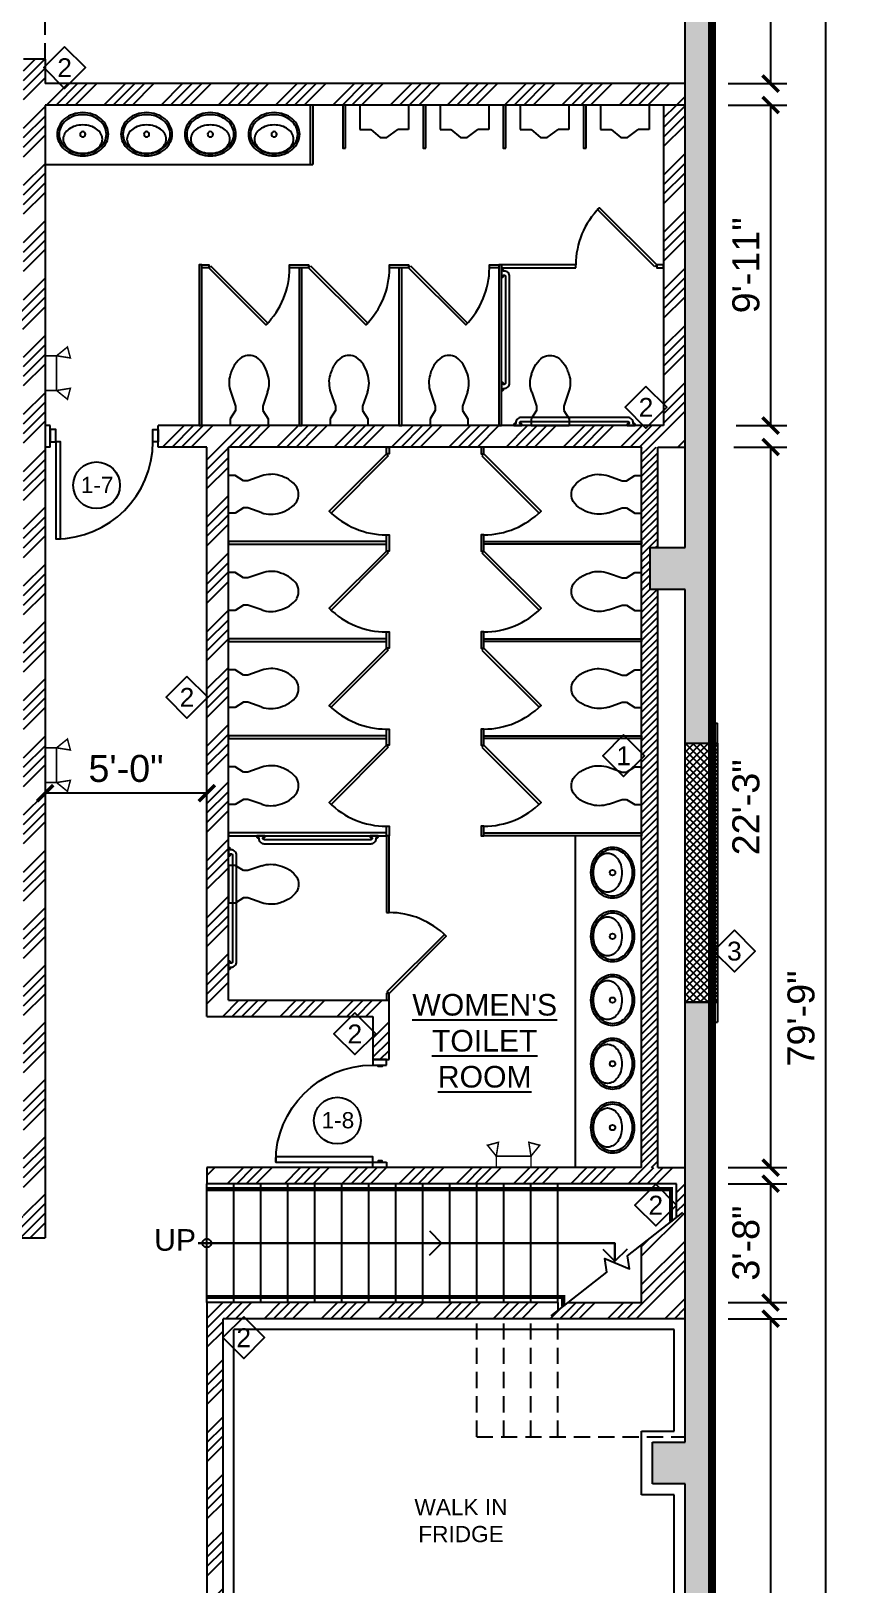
# Model space of a CAD drawing. Header units: inches. Extents: x -5252 to 14398, y -1665 to 9844.
# Drawn here: x -1789 to -1489, y 1020 to 1595 of the extents above; entities that cross this region are included whole.
import ezdxf
from ezdxf.enums import TextEntityAlignment as Align

# ---------------------------------------------------------------- set-up
doc = ezdxf.new("R2010")
doc.units = ezdxf.units.IN
doc.header["$LTSCALE"] = 48
doc.header["$MEASUREMENT"] = 0
doc.linetypes.add('HIDDEN2', pattern=[0.1875, 0.125, -0.0625])
doc.linetypes.add('PHANTOM', pattern=[2.5, 1.25, -0.25, 0.25, -0.25, 0.25, -0.25])
for name, color, linetype in [('A-Door', 151, 'Continuous'), ('Dimensions', 5, 'Continuous'), ('door symbol', 91, 'Continuous'), ('E-5', 5, 'Continuous'), ('Hatch', 9, 'Continuous'), ('PA-EMERGENCY-LIGHTS', 1, 'Continuous'), ('PROPERTY LINE', 2, 'PHANTOM'), ('Stair-Exist', 8, 'Continuous'), ('STAIRS', 5, 'Continuous'), ('TEXT', 1, 'Continuous'), ('TOILET-FLOOR', 5, 'Continuous'), ('Wall-Exist', 6, 'Continuous'), ('Wall-Full', 2, 'Continuous'), ('Wall-New', 2, 'Continuous'), ('Wall-Type', 231, 'Continuous')]:
    doc.layers.add(name, color=color, linetype=linetype)
doc.styles.add('DIMTEXT', font='arial.ttf')
doc.styles.get("Standard").update_dxf_attribs({"font": 'arial.ttf'})
doc.styles.add('SWA-STND', font='arial.ttf')
doc.dimstyles.new('SWA-48', dxfattribs={"dimscale": 0, "dimtxt": 10, "dimasz": 6, "dimexe": 6, "dimexo": 6, "dimgap": 4, "dimtad": 1, "dimdec": 0, "dimzin": 3, "dimdsep": 46, "dimlunit": 4, "dimtxsty": 'SWA-STND', "dimblk": 'ARCHTICK', "dimcen": 6, "dimclrd": 5, "dimclre": 5, "dimclrt": 1, "dimadec": 0, "dimazin": 0, "dimtfac": 1, "dimtdec": 0, "dimtix": 1, "dimtofl": 0, "dimtmove": 2, "dimatfit": 3, "dimfxl": 1, "dimtolj": 1, "dimtzin": 0, "dimlwd": -1, "dimlwe": -1, "dimarcsym": 0})

# ---------------------------------------------------------------- blocks, each defined once
blk = doc.blocks.new('_ArchTick')
at = {"color": 0, "linetype": 'ByBlock', "const_width": 0.219}
blk.add_lwpolyline([(-0.5, -0.5), (0.5, 0.5)], dxfattribs=at)
blk = doc.blocks.new('*D5134')
at = {"layer": 'Defpoints', "color": 0, "transparency": 16777216}
for p in [(-1537.19, 1695.92), (-1537.19, 1575.92), (-1515.5, 1575.92)]:
    blk.add_point(p, dxfattribs=at)
at = {"layer": 'Dimensions', "color": 5, "transparency": 16777216}
for p, q in [((-1531.19, 1695.92), (-1509.5, 1695.92)), ((-1515.5, 1695.92), (-1515.5, 1575.92)), ((-1531.19, 1575.92), (-1509.5, 1575.92))]:
    blk.add_line(p, q, dxfattribs=at)
at = {"layer": 'Dimensions', "color": 5, "transparency": 16777216, "xscale": 6, "yscale": 6, "zscale": 6}
for p, rotation in [((-1515.5, 1695.92), 90), ((-1515.5, 1575.92), 270)]:
    blk.add_blockref('_ArchTick', p, dxfattribs=dict(at, rotation=rotation))
at = {"layer": 'Dimensions', "color": 1, "transparency": 16777216, "insert": (-1524.61, 1635.92), "char_height": 10, "attachment_point": 5, "rotation": 90, "style": 'SWA-STND'}
blk.add_mtext('\\A1;10\'-0"', dxfattribs=at)
blk = doc.blocks.new('*D5135')
at = {"layer": 'Defpoints', "color": 0, "transparency": 16777216}
for p in [(-1537.19, 1567.92), (-1534.28, 1449.17), (-1515.5, 1449.17)]:
    blk.add_point(p, dxfattribs=at)
at = {"layer": 'Dimensions', "color": 5, "transparency": 16777216}
for p, q in [((-1531.19, 1567.92), (-1509.5, 1567.92)), ((-1515.5, 1567.92), (-1515.5, 1449.17)), ((-1528.28, 1449.17), (-1509.5, 1449.17))]:
    blk.add_line(p, q, dxfattribs=at)
at = {"layer": 'Dimensions', "color": 5, "transparency": 16777216, "xscale": 6, "yscale": 6, "zscale": 6}
for p, rotation in [((-1515.5, 1567.92), 90), ((-1515.5, 1449.17), 270)]:
    blk.add_blockref('_ArchTick', p, dxfattribs=dict(at, rotation=rotation))
at = {"layer": 'Dimensions', "color": 1, "transparency": 16777216, "insert": (-1524.61, 1508.54), "char_height": 10, "attachment_point": 5, "rotation": 90, "style": 'SWA-STND'}
blk.add_mtext('\\A1;9\'-11"', dxfattribs=at)
blk = doc.blocks.new('*D5136')
at = {"layer": 'Defpoints', "color": 0, "transparency": 16777216}
for p in [(-1537.19, 1168.17), (-1537.19, 1124.17), (-1515.5, 1124.17)]:
    blk.add_point(p, dxfattribs=at)
at = {"layer": 'Dimensions', "color": 5, "transparency": 16777216}
for p, q in [((-1531.19, 1168.17), (-1509.5, 1168.17)), ((-1515.5, 1168.17), (-1515.5, 1124.17)), ((-1531.19, 1124.17), (-1509.5, 1124.17))]:
    blk.add_line(p, q, dxfattribs=at)
at = {"layer": 'Dimensions', "color": 5, "transparency": 16777216, "xscale": 6, "yscale": 6, "zscale": 6}
for p, rotation in [((-1515.5, 1168.17), 90), ((-1515.5, 1124.17), 270)]:
    blk.add_blockref('_ArchTick', p, dxfattribs=dict(at, rotation=rotation))
at = {"layer": 'Dimensions', "color": 1, "transparency": 16777216, "insert": (-1524.61, 1146.17), "char_height": 10, "attachment_point": 5, "rotation": 90, "style": 'SWA-STND'}
blk.add_mtext('\\A1;3\'-8"', dxfattribs=at)
blk = doc.blocks.new('*D5137')
at = {"layer": 'Defpoints', "color": 0, "transparency": 16777216}
for p in [(-1537.19, 1118.17), (-1537.19, 763.92), (-1515.5, 763.92)]:
    blk.add_point(p, dxfattribs=at)
at = {"layer": 'Dimensions', "color": 5, "transparency": 16777216}
for p, q in [((-1531.19, 1118.17), (-1509.5, 1118.17)), ((-1515.5, 1118.17), (-1515.5, 763.92)), ((-1531.19, 763.92), (-1509.5, 763.92))]:
    blk.add_line(p, q, dxfattribs=at)
at = {"layer": 'Dimensions', "color": 5, "transparency": 16777216, "xscale": 6, "yscale": 6, "zscale": 6}
for p, rotation in [((-1515.5, 1118.17), 90), ((-1515.5, 763.92), 270)]:
    blk.add_blockref('_ArchTick', p, dxfattribs=dict(at, rotation=rotation))
at = {"layer": 'Dimensions', "color": 1, "transparency": 16777216, "insert": (-1524.61, 941.04), "char_height": 10, "attachment_point": 5, "rotation": 90, "style": 'SWA-STND'}
blk.add_mtext('\\A1;29\'-6"', dxfattribs=at)
blk = doc.blocks.new('*D5138')
at = {"layer": 'Defpoints', "color": 0, "transparency": 16777216}
for p in [(-1534.28, 1707.92), (-1495.09, 1707.92), (-1537.62, 750.9)]:
    blk.add_point(p, dxfattribs=at)
at = {"layer": 'Dimensions', "color": 5, "transparency": 16777216}
for p, q in [((-1528.28, 1707.92), (-1489.09, 1707.92)), ((-1495.09, 750.9), (-1495.09, 1707.92)), ((-1531.62, 750.9), (-1489.09, 750.9))]:
    blk.add_line(p, q, dxfattribs=at)
at = {"layer": 'Dimensions', "color": 5, "transparency": 16777216, "xscale": 6, "yscale": 6, "zscale": 6}
for p, rotation in [((-1495.09, 1707.92), 90), ((-1495.09, 750.9), 270)]:
    blk.add_blockref('_ArchTick', p, dxfattribs=dict(at, rotation=rotation))
at = {"layer": 'Dimensions', "color": 1, "transparency": 16777216, "insert": (-1504.19, 1229.41), "char_height": 10, "attachment_point": 5, "rotation": 90, "style": 'SWA-STND'}
blk.add_mtext('\\A1;79\'-9"', dxfattribs=at)
blk = doc.blocks.new('*D5112')
at = {"layer": 'Defpoints', "color": 0, "transparency": 16777216}
for p in [(-1535.19, 1441.17), (-1537.19, 1174.17), (-1515.5, 1174.17)]:
    blk.add_point(p, dxfattribs=at)
at = {"layer": 'Dimensions', "color": 5, "transparency": 16777216}
for p, q in [((-1529.19, 1441.17), (-1509.5, 1441.17)), ((-1515.5, 1441.17), (-1515.5, 1174.17)), ((-1531.19, 1174.17), (-1509.5, 1174.17))]:
    blk.add_line(p, q, dxfattribs=at)
at = {"layer": 'Dimensions', "color": 5, "transparency": 16777216, "xscale": 6, "yscale": 6, "zscale": 6}
for p, rotation in [((-1515.5, 1441.17), 90), ((-1515.5, 1174.17), 270)]:
    blk.add_blockref('_ArchTick', p, dxfattribs=dict(at, rotation=rotation))
at = {"layer": 'Dimensions', "color": 1, "transparency": 16777216, "insert": (-1524.61, 1307.67), "char_height": 10, "attachment_point": 5, "rotation": 90, "style": 'SWA-STND'}
blk.add_mtext('\\A1;22\'-3"', dxfattribs=at)
blk = doc.blocks.new('*D5120')
at = {"layer": 'Defpoints', "color": 0, "transparency": 16777216}
for p in [(-1784.28, 1312.9), (-1784.28, 1312.9), (-1724.37, 1312.9)]:
    blk.add_point(p, dxfattribs=at)
at = {"layer": 'E-5', "color": 5, "transparency": 16777216}
blk.add_line((-1724.37, 1312.9), (-1784.28, 1312.9), dxfattribs=at)
at = {"layer": 'E-5', "color": 5, "transparency": 16777216, "xscale": 6, "yscale": 6, "zscale": 6, "rotation": 180}
blk.add_blockref('_ArchTick', (-1784.28, 1312.9), dxfattribs=at)
at = {"layer": 'E-5', "color": 5, "transparency": 16777216, "xscale": 6, "yscale": 6, "zscale": 6}
blk.add_blockref('_ArchTick', (-1724.37, 1312.9), dxfattribs=at)
at = {"layer": 'E-5', "color": 1, "transparency": 16777216, "insert": (-1754.32, 1322.01), "char_height": 10, "attachment_point": 5, "style": 'SWA-STND'}
blk.add_mtext('\\A1;5\'-0"', dxfattribs=at)
blk = doc.blocks.new('R-Lav')
for points in [[(0, 8, -0.084101), (3.71, 7.37, -0.091322), (6.72, 5.66, -0.103814), (8.8, 2.99, -0.114782), (9.5, 0, -0.114782), (8.8, -2.99, -0.103814), (6.72, -5.66, -0.091322), (3.71, -7.37, -0.084101), (0, -8, -0.084101), (-3.71, -7.37, -0.091322), (-6.72, -5.66, -0.103814), (-8.8, -2.99, -0.114782), (-9.5, 0, -0.114782), (-8.8, 2.99, -0.103814), (-6.72, 5.66, -0.091322), (-3.71, 7.37, -0.084101)], [(0, 7.25, -0.084101), (3.46, 6.66, -0.091322), (6.23, 5.08, -0.103814), (8.13, 2.66, -0.114782), (8.75, 0, -0.114782), (8.13, -2.66, -0.103814), (6.23, -5.08, -0.091322), (3.46, -6.66, -0.084101), (0, -7.25, -0.084101), (-3.46, -6.66, -0.091322), (-6.23, -5.08, -0.103814), (-8.13, -2.66, -0.114782), (-8.75, 0, -0.114782), (-8.13, 2.66, -0.103814), (-6.23, 5.08, -0.091322), (-3.46, 6.66, -0.084101)], [(0, 3.44, -0.073018), (2.87, 3.02, -0.084057), (5.13, 1.9, -0.106512), (6.74, 0.1, -0.130573), (7.25, -1.81, -0.130573), (6.74, -3.73, -0.106512), (5.13, -5.53, -0.084057), (2.87, -6.64, -0.073018), (0, -7.06, -0.073018), (-2.87, -6.64, -0.084057), (-5.13, -5.53, -0.106512), (-6.74, -3.73, -0.130573), (-7.25, -1.81, -0.130573), (-6.74, 0.1, -0.106512), (-5.13, 1.9, -0.084057), (-2.87, 3.02, -0.073018)]]:
    blk.add_lwpolyline(points, format="xyb", close=True)
blk.add_circle((0, 0), 1)
blk = doc.blocks.new('*U2646')
at = {"layer": 'A-Door', "color": 151, "linetype": 'Continuous', "lineweight": -3}
for points in [[(2, 5), (4, 5), (4, 41), (2, 41)], [(2, 0), (0, 0), (0, 5), (2, 5)], [(2, 1.5), (2.5, 1.5), (2.5, 3), (2, 3)], [(38, 1.5), (37.5, 1.5), (37.5, 3), (38, 3)], [(38, 0), (40, 0), (40, 5), (38, 5)]]:
    blk.add_lwpolyline(points, close=True, dxfattribs=at)
at = {"layer": 'A-Door', "color": 151, "linetype": 'Continuous', "lineweight": -3, "extrusion": (0, 0, -1)}
blk.add_arc((-2, 5), 36, 90, 180, dxfattribs=at)
blk = doc.blocks.new('Wc-Wm')
for p, q in [((-7, -3), (-7, -0.5)), ((-7, -0.5), (7, -0.5)), ((-5.04, -6.09), (-7, -3)), ((5.04, -6.09), (7, -3)), ((7, -3), (7, -0.5)), ((-6.84, -12.82), (-5.04, -7.69)), ((-5.04, -7.69), (-5.04, -6.09)), ((5.04, -7.69), (5.04, -6.09)), ((6.84, -12.82), (5.04, -7.69))]:
    blk.add_line(p, q)
for centre, radius, start, end in [((3.12, -16.22), 10.52, 161.16462, 180), ((3.12, -16.22), 10.52, 180, 198.83538), ((-3.12, -16.22), 10.52, 360, 18.83538), ((-0.62, -16.74), 8.05, 341.16462, 3.77544), ((5.91, -16.2), 13.2, 194.96262, 211.78382), ((-6.53, -15.66), 14.01, 327.64617, 344.75526), ((3.98, -16.74), 11.29, 214.63594, 233.93892), ((0, -20.57), 5.93, 243.29881, 270), ((0, -20.57), 5.93, 270, 296.70119), ((-3.98, -16.74), 11.29, 306.06108, 325.36406)]:
    blk.add_arc(centre, radius, start, end)
blk = doc.blocks.new('*U17')
for p, q in [((0, 0), (0, 4)), ((36, 0), (36, 4))]:
    blk.add_line(p, q)
blk.add_lwpolyline([(0, 0), (0, -36), (1.75, -36), (1.75, 0)], close=True)
blk.add_arc((0, 0), 36, 270, 0)
blk = doc.blocks.new('Ur-Wm')
for p, q in [((9, -0.5), (-9, -0.5)), ((-9, -0.5), (-9, -9.5)), ((9, -0.5), (9, -9.5)), ((-9, -9.5), (-5, -9.5)), ((-5, -9.5), (-1.5, -12.5)), ((1, -12.5), (5, -9.5)), ((9, -9.5), (5, -9.5)), ((-1.5, -12.5), (1, -12.5))]:
    blk.add_line(p, q)
blk = doc.blocks.new('wt')
at = {"layer": 'Wall-Type', "linetype": 'Continuous'}
blk.add_lwpolyline([(7.37, 0), (0, 7.37), (-7.37, 0), (0, -7.36)], close=True, dxfattribs=at)
at = {"layer": 'Wall-Type'}
blk.add_attdef('1', text='', height=5, dxfattribs=at).set_placement((0, 0), align=Align.MIDDLE)

msp = doc.modelspace()

# ---------------------------------------------------------------- hatches: boundary and pattern name
at = {"layer": 'Dimensions'}
h = msp.add_hatch(dxfattribs=at)
h.set_pattern_fill('ANSI34', color=253, scale=20)
h.paths.add_polyline_path([(-1832.28, 1584.92), (-1881.15, 1584.92), (-1881.15, 1586.92), (-1889.15, 1586.92), (-1889.15, 1484.92), (-1792.28, 1484.92), (-1792.28, 1492.92), (-1881.15, 1492.92), (-1881.15, 1576.92), (-1832.28, 1576.92)])
h.paths.add_polyline_path([(-1784.28, 1634.92), (-1942.15, 1634.92), (-1942.15, 1597.92), (-2083.65, 1597.92), (-2083.65, 1646.92), (-2091.65, 1646.92), (-2091.65, 1589.92), (-1934.15, 1589.92), (-1934.15, 1626.92), (-1784.28, 1626.92)])
h.paths.add_polyline_path([(-1784.28, 1584.92), (-1792.28, 1584.92), (-1792.28, 1579.92), (-1792.28, 1575.92), (-1784.28, 1575.92)])
h = msp.add_hatch(dxfattribs=at)
h.set_pattern_fill('ANSI34', color=253, scale=20)
h.paths.add_polyline_path([(-1784.28, 1567.92), (-1547.19, 1567.92), (-1547.19, 1575.92), (-1792.28, 1575.92), (-1792.28, 1156.17), (-1889.15, 1156.17), (-1889.15, 1073.67), (-1881.15, 1073.67), (-1881.15, 1088.17), (-1881.15, 1148.17), (-1784.28, 1148.17), (-1784.28, 1164.92), (-1784.28, 1170.92)])
h = msp.add_hatch(dxfattribs=at)
h.set_pattern_fill('ANSI34', color=253, scale=20)
h.paths.add_polyline_path([(-1547.19, 1567.92), (-1555.19, 1567.92), (-1555.19, 1508.67), (-1555.19, 1508.67), (-1555.19, 1507.67), (-1555.19, 1449.17), (-1664.69, 1449.17), (-1664.69, 1449.17), (-1678.69, 1449.17), (-1689.19, 1449.17), (-1689.19, 1449.17), (-1690.19, 1449.17), (-1742.37, 1449.17), (-1742.37, 1441.17), (-1724.37, 1441.17), (-1724.37, 1230.17), (-1662.87, 1230.17), (-1662.87, 1214.17), (-1657.87, 1214.17), (-1656.87, 1214.17), (-1656.87, 1236.17), (-1657.87, 1236.17), (-1716.37, 1236.17), (-1716.37, 1441.17), (-1563.28, 1441.17), (-1547.19, 1441.17)])
h.paths.add_polyline_path([(-1547.19, 1174.17), (-1563.28, 1174.17), (-1724.37, 1174.17), (-1724.37, 1168.17), (-1550.37, 1168.17), (-1550.37, 1155.71), (-1563.28, 1145.57), (-1563.28, 1124.17), (-1590.55, 1124.17), (-1594.37, 1121.17), (-1594.37, 1124.17), (-1724.37, 1124.17), (-1724.37, 1124.17), (-1724.37, 927.8), (-1718.37, 927.8), (-1718.37, 1118.17), (-1547.19, 1118.17)])
h = msp.add_hatch(dxfattribs=at)
h.set_pattern_fill('ANSI31', color=253, scale=15)
h.paths.add_polyline_path([(-1557.28, 1388.42), (-1560.28, 1388.42), (-1560.28, 1403.92), (-1557.28, 1403.92), (-1557.28, 1441.17), (-1563.28, 1441.17), (-1563.28, 1174.17), (-1557.28, 1174.17)])
h = msp.add_hatch(dxfattribs=at)
h.set_pattern_fill('ANSI37', color=253, scale=15)
h.set_pattern_definition([(45, (-0.9123, 0), (-1.3258252, 1.3258252), []), (135, (-0.9123, 0), (-1.3258252, -1.3258252), [])])
h.paths.add_polyline_path([(-1535.19, 1331.42), (-1547.19, 1331.42), (-1547.19, 1235.42), (-1535.19, 1235.42)])
at = {"layer": 'Hatch'}
h = msp.add_hatch(color=253, dxfattribs=at)
h.dxf.hatch_style = 1
h.paths.add_polyline_path([(-2958.65, 1240.92), (-2971.65, 1240.92), (-2971.65, 1148.42), (-2958.65, 1148.42)])
h.paths.add_polyline_path([(-2491.17, 887.97), (-2483.15, 887.97), (-2483.15, 890.97), (-2499.65, 890.97), (-2499.65, 783.47), (-2491.17, 783.47)])
h.paths.add_polyline_path([(-1731.28, 1707.92), (-2195.78, 1707.92), (-2195.78, 1741.92), (-2269.3, 1741.92), (-2269.3, 1729.92), (-2207.78, 1729.92), (-2207.78, 1695.92), (-2128.78, 1695.92), (-2128.78, 1681.92), (-2115.65, 1681.92), (-2113.28, 1681.92), (-2113.28, 1695.92), (-1833.28, 1695.92), (-1833.28, 1682.92), (-1817.78, 1682.92), (-1817.78, 1695.92), (-1731.28, 1695.92)])
h.paths.add_polyline_path([(-2195.78, 1957.35), (-2207.78, 1957.35), (-2207.78, 1741.92), (-2195.78, 1741.92)])
h.paths.add_polyline_path([(-2207.78, 1749.17), (-2222.28, 1749.17), (-2222.28, 1741.92), (-2207.78, 1741.92)])
h.paths.add_polyline_path([(-2269.3, 1741.92), (-2326.78, 1741.92), (-2326.78, 1729.92), (-2269.3, 1729.92)])
h.paths.add_polyline_path([(-1537.19, 1707.92), (-1604.78, 1707.92), (-1604.78, 1695.92), (-1561.69, 1695.92), (-1561.69, 1681.92), (-1547.19, 1681.92), (-1547.19, 1628.35), (-1546.28, 1628.35), (-1546.28, 1621.92), (-1546.28, 1615.49), (-1547.19, 1615.49), (-1547.19, 1403.92), (-1560.28, 1403.92), (-1560.28, 1388.42), (-1547.19, 1388.42), (-1547.19, 1331.42), (-1537.19, 1331.42)])
h.paths.add_polyline_path([(-1537.19, 1235.42), (-1547.19, 1235.42), (-1547.19, 1072.42), (-1559.28, 1072.42), (-1559.28, 1056.92), (-1547.19, 1056.92), (-1547.19, 776.92), (-1563.21, 776.92), (-1563.21, 763.92), (-1625.21, 763.92), (-1625.21, 776.92), (-1640.71, 776.92), (-1640.71, 750.9), (-1537.19, 750.9)])
h.paths.add_polyline_path([(-1916.8, 778.42), (-1934.36, 778.42), (-1934.36, 761.6), (-1916.8, 761.6)])
h.paths.add_polyline_path([(-2205.86, 767.97), (-2234.13, 767.97), (-2234.13, 751.97), (-2205.86, 751.97)])
h.paths.add_polyline_path([(-2208.86, 923.24), (-2234.34, 923.24), (-2234.34, 903.97), (-2208.86, 903.97)])
h.paths.add_polyline_path([(-2200.9, 1072.92), (-2224.08, 1072.92), (-2224.08, 1057.42), (-2200.9, 1057.42)])
h.paths.add_polyline_path([(-1916.62, 904.92), (-1934.36, 904.92), (-1934.36, 889.42), (-1916.62, 889.42)])
h.paths.add_polyline_path([(-1873.65, 1073.67), (-1889.15, 1073.67), (-1889.15, 1058.17), (-1873.65, 1058.17)])
h.paths.add_polyline_path([(-1873.65, 1404.17), (-1889.15, 1404.17), (-1889.15, 1388.67), (-1873.65, 1388.67)])
h.paths.add_polyline_path([(-2216.15, 1400.42), (-2224.15, 1400.42), (-2224.15, 1392.42), (-2220.15, 1392.42), (-2216.15, 1392.42)])
h.paths.add_polyline_path([(-2582.15, 1403.42), (-2597.65, 1403.42), (-2597.65, 1387.92), (-2582.15, 1387.92)])
h.paths.add_polyline_path([(-2582.15, 1072.92), (-2597.65, 1072.92), (-2597.65, 1057.42), (-2582.15, 1057.42)])
h.paths.add_polyline_path([(-2483.15, 908.97), (-2501.15, 908.97), (-2501.15, 890.97), (-2483.15, 890.97)])
h.paths.add_polyline_path([(-2479.17, 783.47), (-2499.65, 783.47), (-2499.65, 764.42), (-2479.17, 764.42)])
h.paths.add_polyline_path([(-2479.17, 764.42), (-2499.65, 764.42), (-2632.15, 764.42), (-2632.15, 752.42), (-2499.65, 752.42), (-2499.65, 739.6), (-2479.17, 739.6)])
h.paths.add_polyline_path([(-2672.15, 764.42), (-2683.15, 764.42), (-2698.65, 764.42), (-2711.65, 764.42), (-2711.65, 752.42), (-2672.15, 752.42)])
h.paths.add_polyline_path([(-2683.15, 777.42), (-2698.65, 777.42), (-2698.65, 764.42), (-2683.15, 764.42)])
h.paths.add_polyline_path([(-2944.65, 1072.42), (-2958.65, 1072.42), (-2971.65, 1072.42), (-2971.65, 1056.92), (-2944.65, 1056.92)])
h.paths.add_polyline_path([(-2944.65, 1403.42), (-2971.65, 1403.42), (-2971.65, 1336.92), (-2958.65, 1336.92), (-2958.65, 1387.92), (-2944.65, 1387.92)])
h.paths.add_polyline_path([(-2962.15, 565.92), (-2974.15, 565.92), (-2974.15, 536.42), (-2989.15, 536.42), (-2989.15, 523.92), (-3000.15, 523.92), (-3000.15, 511.92), (-2962.15, 511.92)])
h.paths.add_polyline_path([(-2962.15, 752.42), (-2944.65, 752.42), (-2944.65, 776.42), (-2958.65, 776.42), (-2958.65, 803.59), (-2974.15, 803.59), (-2974.15, 621.92), (-2962.15, 621.92)])
h.paths.add_polyline_path([(-3173.15, 523.92), (-3206.15, 523.92), (-3206.15, 511.92), (-3173.15, 511.92)])

# ---------------------------------------------------------------- linework, layer by layer
at = {"layer": 'A-Door'}
for points in [[(-1782.37, 1443.17), (-1780.37, 1443.17), (-1780.37, 1447.67), (-1782.37, 1447.67)], [(-1742.37, 1443.17), (-1744.37, 1443.17), (-1744.37, 1447.67), (-1742.37, 1447.67)]]:
    msp.add_lwpolyline(points, close=True, dxfattribs=at)
at = {"layer": 'Defpoints'}
for p, q in [((-1714.37, 954.17), (-1714.37, 1114.17)), ((-1551.19, 1114.17), (-1714.37, 1114.17)), ((-1551.19, 1076.42), (-1551.19, 1114.17)), ((-1563.28, 1052.92), (-1563.28, 1076.42)), ((-1563.28, 1076.42), (-1551.19, 1076.42)), ((-1551.19, 1052.92), (-1563.28, 1052.92)), ((-1551.19, 954.17), (-1551.19, 1052.92))]:
    msp.add_line(p, q, dxfattribs=at)
at = {"layer": 'door symbol'}
for centre in [(-1765.22, 1427.01), (-1676.02, 1191.56)]:
    msp.add_circle(centre, 8.65, dxfattribs=at)
at = {"layer": 'PA-EMERGENCY-LIGHTS', "const_width": 0.562}
for points in [[(-1780.04, 1468.58), (-1780.04, 1462.15), (-1774.92, 1462.96), (-1776.01, 1458.9), (-1780.04, 1462.15), (-1784.28, 1462.15), (-1784.28, 1468.58), (-1784.28, 1475.01), (-1780.04, 1475.01), (-1776.01, 1478.27), (-1774.92, 1474.21), (-1780.04, 1475.01)], [(-1780.04, 1323.29), (-1780.04, 1316.86), (-1774.92, 1317.67), (-1776.01, 1313.61), (-1780.04, 1316.86), (-1784.28, 1316.86), (-1784.28, 1323.29), (-1784.28, 1329.72), (-1780.04, 1329.72), (-1776.01, 1332.98), (-1774.92, 1328.91), (-1780.04, 1329.72)], [(-1610.71, 1178.41), (-1604.28, 1178.41), (-1605.09, 1183.52), (-1601.03, 1182.44), (-1604.28, 1178.41), (-1604.28, 1174.17), (-1610.71, 1174.17), (-1617.14, 1174.17), (-1617.14, 1178.41), (-1620.4, 1182.44), (-1616.33, 1183.52), (-1617.14, 1178.41)]]:
    msp.add_lwpolyline(points, close=True, dxfattribs=at)
at = {"layer": 'PROPERTY LINE', "color": 7, "ltscale": 2, "const_width": 3}
msp.add_lwpolyline([(-3319.13, 511.92), (-1537.19, 511.92), (-1537.19, 1711.92), (-2195.78, 1711.92), (-2195.78, 1957.35)], dxfattribs=at)
at = {"layer": 'Stair-Exist'}
for p, q in [((-1641.93, 1150.67), (-1637.43, 1146.17)), ((-1637.43, 1146.17), (-1641.93, 1141.67)), ((-1641.93, 1141.67), (-1637.43, 1146.17)), ((-1577.67, 1143.94), (-1573.17, 1139.44)), ((-1568.67, 1143.94), (-1573.17, 1139.44))]:
    msp.add_line(p, q, dxfattribs=at)
msp.add_lwpolyline([(-1727.54, 1146.17), (-1724.37, 1146.17), (-1573.17, 1146.17), (-1573.17, 1139.44), (-1573.17, 1146.17), (-1672.37, 1146.17), (-1672.37, 1146.17), (-1722.78, 1146.17, -0.414214), (-1724.37, 1144.58, -0.414214), (-1725.96, 1146.17, -0.414214), (-1724.37, 1147.76, -0.414214), (-1722.78, 1146.17), (-1725.96, 1146.17), (-1727.54, 1146.17)], format="xyb", close=True, dxfattribs=at)
at = {"layer": 'STAIRS'}
for p, q in [((-1724.37, 1124.17), (-1724.37, 1168.17)), ((-1714.37, 1124.17), (-1714.37, 1168.17)), ((-1704.37, 1124.17), (-1704.37, 1168.17)), ((-1694.37, 1124.17), (-1694.37, 1168.17)), ((-1684.37, 1124.17), (-1684.37, 1168.17)), ((-1674.37, 1124.17), (-1674.37, 1168.17)), ((-1664.37, 1124.17), (-1664.37, 1168.17)), ((-1654.37, 1124.17), (-1654.37, 1168.17)), ((-1644.37, 1124.17), (-1644.37, 1168.17)), ((-1634.37, 1124.17), (-1634.37, 1168.17)), ((-1624.37, 1124.17), (-1624.37, 1168.17)), ((-1614.37, 1124.17), (-1614.37, 1168.17)), ((-1604.37, 1124.17), (-1604.37, 1168.17)), ((-1594.37, 1124.17), (-1594.37, 1168.17))]:
    msp.add_line(p, q, dxfattribs=at)
at = {"layer": 'STAIRS', "color": 8, "linetype": 'HIDDEN2'}
for p, q in [((-1624.37, 1074.42), (-1624.37, 1118.17)), ((-1614.37, 1074.42), (-1614.37, 1118.17)), ((-1604.37, 1074.42), (-1604.37, 1118.17)), ((-1594.37, 1074.42), (-1594.37, 1118.17)), ((-1624.37, 1074.42), (-1547.19, 1074.42))]:
    msp.add_line(p, q, dxfattribs=at)
at = {"layer": 'STAIRS', "color": 9, "const_width": 1.5}
for points in [[(-1552.37, 1154.14), (-1552.37, 1166.17), (-1724.37, 1166.17)], [(-1592.37, 1122.74), (-1592.37, 1126.17), (-1724.37, 1126.17)]]:
    msp.add_lwpolyline(points, dxfattribs=at)
at = {"layer": 'STAIRS'}
msp.add_lwpolyline([(-1596.77, 1119.28), (-1576.21, 1135.42), (-1576.93, 1140.48), (-1567.81, 1136.65), (-1568.49, 1141.48), (-1547.98, 1157.58)], dxfattribs=at)
at = {"layer": 'TOILET-FLOOR'}
for p, q in [((-1686.05, 1567.92), (-1686.05, 1545.92)), ((-1685.05, 1567.92), (-1685.05, 1545.92)), ((-1784.28, 1545.92), (-1685.05, 1545.92)), ((-1587.78, 1174.17), (-1587.78, 1297.17))]:
    msp.add_line(p, q, dxfattribs=at)
for points in [[(-1672.98, 1551.92), (-1672.98, 1567.92), (-1673.98, 1567.92), (-1673.98, 1551.92)], [(-1643.28, 1551.92), (-1643.28, 1567.92), (-1644.28, 1567.92), (-1644.28, 1551.92)], [(-1613.58, 1551.92), (-1613.58, 1567.92), (-1614.58, 1567.92), (-1614.58, 1551.92)], [(-1583.89, 1551.92), (-1583.89, 1567.92), (-1584.89, 1567.92), (-1584.89, 1551.92)], [(-1558.4, 1507.96), (-1579.61, 1529.17), (-1578.9, 1529.88), (-1557.69, 1508.67)], [(-1726.19, 1449.17), (-1726.19, 1508.67), (-1727.19, 1508.67), (-1727.19, 1449.17)], [(-1726.19, 1507.67), (-1726.19, 1508.67), (-1723.69, 1508.67), (-1723.69, 1507.67)], [(-1722.98, 1508.37), (-1701.77, 1487.16), (-1702.48, 1486.45), (-1723.69, 1507.67)], [(-1693.69, 1507.67), (-1693.69, 1508.67), (-1686.69, 1508.67), (-1686.69, 1507.67)], [(-1685.98, 1508.37), (-1664.77, 1487.16), (-1665.48, 1486.45), (-1686.69, 1507.67)], [(-1656.69, 1507.67), (-1656.69, 1508.67), (-1649.69, 1508.67), (-1649.69, 1507.67)], [(-1648.98, 1508.37), (-1627.77, 1487.16), (-1628.48, 1486.45), (-1649.69, 1507.67)], [(-1619.69, 1507.67), (-1619.69, 1508.67), (-1616.19, 1508.67), (-1616.19, 1507.67)], [(-1615.19, 1449.17), (-1615.19, 1508.67), (-1616.19, 1508.67), (-1616.19, 1449.17)], [(-1587.69, 1507.67), (-1587.69, 1508.67), (-1615.19, 1508.67), (-1615.19, 1507.67)], [(-1555.19, 1507.67), (-1555.19, 1508.67), (-1557.69, 1508.67), (-1557.69, 1507.67)], [(-1689.19, 1449.17), (-1689.19, 1507.67), (-1690.19, 1507.67), (-1690.19, 1449.17)], [(-1652.19, 1449.17), (-1652.19, 1507.67), (-1653.19, 1507.67), (-1653.19, 1449.17)], [(-1657.87, 1441.17), (-1656.87, 1441.17), (-1656.87, 1438.67), (-1657.87, 1438.67)], [(-1621.78, 1441.17), (-1622.78, 1441.17), (-1622.78, 1438.67), (-1621.78, 1438.67)], [(-1657.16, 1437.96), (-1678.37, 1416.75), (-1679.08, 1417.45), (-1657.87, 1438.67)], [(-1622.49, 1437.96), (-1601.27, 1416.75), (-1600.57, 1417.45), (-1621.78, 1438.67)], [(-1716.37, 1405.17), (-1657.87, 1405.17), (-1657.87, 1406.17), (-1716.37, 1406.17)], [(-1657.87, 1408.67), (-1656.87, 1408.67), (-1656.87, 1402.67), (-1657.87, 1402.67)], [(-1621.78, 1408.67), (-1622.78, 1408.67), (-1622.78, 1402.67), (-1621.78, 1402.67)], [(-1563.28, 1405.17), (-1621.78, 1405.17), (-1621.78, 1406.17), (-1563.28, 1406.17)], [(-1657.16, 1401.96), (-1678.37, 1380.75), (-1679.08, 1381.45), (-1657.87, 1402.67)], [(-1622.49, 1401.96), (-1601.27, 1380.75), (-1600.57, 1381.45), (-1621.78, 1402.67)], [(-1716.37, 1369.17), (-1657.87, 1369.17), (-1657.87, 1370.17), (-1716.37, 1370.17)], [(-1657.87, 1372.67), (-1656.87, 1372.67), (-1656.87, 1366.67), (-1657.87, 1366.67)], [(-1621.78, 1372.67), (-1622.78, 1372.67), (-1622.78, 1366.67), (-1621.78, 1366.67)], [(-1563.28, 1369.17), (-1621.78, 1369.17), (-1621.78, 1370.17), (-1563.28, 1370.17)], [(-1657.16, 1365.96), (-1678.37, 1344.75), (-1679.08, 1345.45), (-1657.87, 1366.67)], [(-1622.49, 1365.96), (-1601.27, 1344.75), (-1600.57, 1345.45), (-1621.78, 1366.67)], [(-1657.87, 1336.67), (-1656.87, 1336.67), (-1656.87, 1330.67), (-1657.87, 1330.67)], [(-1621.78, 1336.67), (-1622.78, 1336.67), (-1622.78, 1330.67), (-1621.78, 1330.67)], [(-1716.37, 1333.17), (-1657.87, 1333.17), (-1657.87, 1334.17), (-1716.37, 1334.17)], [(-1657.16, 1329.96), (-1678.37, 1308.75), (-1679.08, 1309.45), (-1657.87, 1330.67)], [(-1622.49, 1329.96), (-1601.27, 1308.75), (-1600.57, 1309.45), (-1621.78, 1330.67)], [(-1563.28, 1333.17), (-1621.78, 1333.17), (-1621.78, 1334.17), (-1563.28, 1334.17)], [(-1657.87, 1300.67), (-1656.87, 1300.67), (-1656.87, 1297.17), (-1657.87, 1297.17)], [(-1621.78, 1300.67), (-1622.78, 1300.67), (-1622.78, 1297.17), (-1621.78, 1297.17)], [(-1716.37, 1297.17), (-1657.87, 1297.17), (-1657.87, 1298.17), (-1716.37, 1298.17)], [(-1657.87, 1268.67), (-1656.87, 1268.67), (-1656.87, 1297.17), (-1657.87, 1297.17)], [(-1563.28, 1297.17), (-1621.78, 1297.17), (-1621.78, 1298.17), (-1563.28, 1298.17)], [(-1657.57, 1239.37), (-1636.36, 1260.59), (-1635.65, 1259.88), (-1656.87, 1238.67)], [(-1657.87, 1236.17), (-1656.87, 1236.17), (-1656.87, 1238.67), (-1657.87, 1238.67)]]:
    msp.add_lwpolyline(points, close=True, dxfattribs=at)
for points in [[(-1614.44, 1506.92), (-1614.69, 1507.17), (-1615.19, 1507.17), (-1615.19, 1504.17), (-1614.69, 1504.17), (-1614.44, 1504.42), (-1614.44, 1504.92), (-1614.19, 1504.92, -0.414214), (-1613.69, 1504.42), (-1613.69, 1464.92, -0.414214), (-1614.19, 1464.42), (-1614.44, 1464.42), (-1614.44, 1464.92), (-1614.69, 1465.17), (-1615.19, 1465.17), (-1615.19, 1462.17), (-1614.69, 1462.17), (-1614.44, 1462.42), (-1614.44, 1462.92), (-1614.19, 1462.92, 0.414214), (-1612.19, 1464.92), (-1612.19, 1504.42, 0.414214), (-1614.19, 1506.42), (-1614.44, 1506.42)], [(-1610.44, 1449.92), (-1610.69, 1449.67), (-1610.69, 1449.17), (-1607.69, 1449.17), (-1607.69, 1449.67), (-1607.94, 1449.92), (-1608.44, 1449.92), (-1608.44, 1450.17, -0.414214), (-1607.94, 1450.67), (-1568.44, 1450.67, -0.414214), (-1567.94, 1450.17), (-1567.94, 1449.92), (-1568.44, 1449.92), (-1568.69, 1449.67), (-1568.69, 1449.17), (-1565.69, 1449.17), (-1565.69, 1449.67), (-1565.94, 1449.92), (-1566.44, 1449.92), (-1566.44, 1450.17, 0.414214), (-1568.44, 1452.17), (-1607.94, 1452.17, 0.414214), (-1609.94, 1450.17), (-1609.94, 1449.92)], [(-1661.12, 1296.42), (-1660.87, 1296.67), (-1660.87, 1297.17), (-1663.87, 1297.17), (-1663.87, 1296.67), (-1663.62, 1296.42), (-1663.12, 1296.42), (-1663.12, 1296.17, -0.414214), (-1663.62, 1295.67), (-1703.12, 1295.67, -0.414214), (-1703.62, 1296.17), (-1703.62, 1296.42), (-1703.12, 1296.42), (-1702.87, 1296.67), (-1702.87, 1297.17), (-1705.87, 1297.17), (-1705.87, 1296.67), (-1705.62, 1296.42), (-1705.12, 1296.42), (-1705.12, 1296.17, 0.414214), (-1703.12, 1294.17), (-1663.62, 1294.17, 0.414214), (-1661.62, 1296.17), (-1661.62, 1296.42)], [(-1715.62, 1292.42), (-1715.87, 1292.67), (-1716.37, 1292.67), (-1716.37, 1289.67), (-1715.87, 1289.67), (-1715.62, 1289.92), (-1715.62, 1290.42), (-1715.37, 1290.42, -0.414214), (-1714.87, 1289.92), (-1714.87, 1250.42, -0.414214), (-1715.37, 1249.92), (-1715.62, 1249.92), (-1715.62, 1250.42), (-1715.87, 1250.67), (-1716.37, 1250.67), (-1716.37, 1247.67), (-1715.87, 1247.67), (-1715.62, 1247.92), (-1715.62, 1248.42), (-1715.37, 1248.42, 0.414214), (-1713.37, 1250.42), (-1713.37, 1289.92, 0.414214), (-1715.37, 1291.92), (-1715.62, 1291.92)]]:
    msp.add_lwpolyline(points, format="xyb", close=True, dxfattribs=at)
for centre, start, end in [((-1557.69, 1508.67), 135, 180), ((-1723.69, 1507.67), 315, 0), ((-1686.69, 1507.67), 315, 0), ((-1649.69, 1507.67), 315, 0), ((-1657.87, 1438.67), 225, 270), ((-1621.78, 1438.67), 270, 315), ((-1657.87, 1402.67), 225, 270), ((-1621.78, 1402.67), 270, 315), ((-1657.87, 1366.67), 225, 270), ((-1621.78, 1366.67), 270, 315), ((-1657.87, 1330.67), 225, 270), ((-1621.78, 1330.67), 270, 315), ((-1656.87, 1238.67), 45, 90)]:
    msp.add_arc(centre, 30, start, end, dxfattribs=at)
at = {"layer": 'Wall-Exist'}
for p, q in [((-1537.19, 1707.92), (-1537.19, 1338.82)), ((-1547.19, 1403.92), (-1547.19, 1681.92)), ((-1560.28, 1403.92), (-1547.19, 1403.92)), ((-1560.28, 1403.92), (-1560.28, 1388.42)), ((-1547.19, 1388.42), (-1560.28, 1388.42)), ((-1547.19, 1331.42), (-1547.19, 1388.42)), ((-1537.19, 1338.82), (-1535.19, 1338.82)), ((-1535.19, 1331.42), (-1535.19, 1338.82)), ((-1547.19, 1331.42), (-1535.19, 1331.42)), ((-1546.28, 1331.42), (-1535.19, 1331.42)), ((-1547.19, 1072.42), (-1547.19, 1235.42)), ((-1547.19, 1235.42), (-1535.19, 1235.42)), ((-1546.28, 1235.42), (-1535.19, 1235.42)), ((-1535.19, 1235.42), (-1535.19, 1228.02)), ((-1537.19, 1228.02), (-1535.19, 1228.02)), ((-1537.19, 750.9), (-1537.19, 1228.02)), ((-1559.28, 1056.92), (-1559.28, 1072.42)), ((-1559.28, 1072.42), (-1547.19, 1072.42)), ((-1547.19, 1056.92), (-1559.28, 1056.92)), ((-1547.19, 776.92), (-1547.19, 1056.92))]:
    msp.add_line(p, q, dxfattribs=at)
at = {"layer": 'Wall-Full'}
for p, q in [((-1784.28, 1584.92), (-1784.28, 1575.92)), ((-1784.28, 1567.92), (-1784.28, 1148.17))]:
    msp.add_line(p, q, dxfattribs=at)
at = {"layer": 'Wall-New', "color": 1, "linetype": 'HIDDEN2'}
msp.add_line((-1784.28, 1584.92), (-1784.28, 1626.92), dxfattribs=at)
at = {"layer": 'Wall-New'}
for p, q in [((-1784.28, 1584.92), (-1792.28, 1584.92)), ((-1547.19, 1575.92), (-1784.28, 1575.92)), ((-1547.19, 1567.92), (-1784.28, 1567.92)), ((-1555.19, 1567.92), (-1555.19, 1449.17)), ((-1782.37, 1449.17), (-1784.28, 1449.17)), ((-1782.37, 1441.17), (-1782.37, 1449.17)), ((-1555.19, 1449.17), (-1742.37, 1449.17)), ((-1742.37, 1441.17), (-1742.37, 1449.17)), ((-1782.37, 1441.17), (-1784.28, 1441.17)), ((-1724.37, 1441.17), (-1742.37, 1441.17)), ((-1724.37, 1230.17), (-1724.37, 1441.17)), ((-1563.28, 1441.17), (-1716.37, 1441.17)), ((-1716.37, 1236.17), (-1716.37, 1441.17)), ((-1563.28, 1174.17), (-1563.28, 1441.17)), ((-1557.28, 1441.17), (-1547.19, 1441.17)), ((-1557.28, 1403.92), (-1557.28, 1441.17)), ((-1557.28, 1174.17), (-1557.28, 1388.42)), ((-1716.37, 1236.17), (-1656.87, 1236.17)), ((-1656.87, 1214.17), (-1656.87, 1236.17)), ((-1724.37, 1230.17), (-1662.87, 1230.17)), ((-1662.87, 1230.17), (-1662.87, 1214.17)), ((-1662.87, 1214.17), (-1656.87, 1214.17)), ((-1724.37, 1174.17), (-1724.37, 1168.17)), ((-1563.28, 1174.17), (-1724.37, 1174.17)), ((-1557.28, 1174.17), (-1547.19, 1174.17)), ((-1550.37, 1168.17), (-1724.37, 1168.17)), ((-1550.37, 1155.71), (-1550.37, 1168.17)), ((-1881.15, 1148.17), (-1784.28, 1148.17)), ((-1563.28, 1124.17), (-1563.28, 1145.57)), ((-1724.37, 1124.17), (-1724.37, 927.8)), ((-1594.37, 1124.17), (-1724.37, 1124.17)), ((-1594.37, 1124.17), (-1594.37, 1121.17)), ((-1590.55, 1124.17), (-1563.28, 1124.17)), ((-1718.37, 927.8), (-1718.37, 1118.17)), ((-1547.19, 1118.17), (-1718.37, 1118.17))]:
    msp.add_line(p, q, dxfattribs=at)
msp.add_lwpolyline([(-1535.19, 1235.42), (-1547.19, 1235.42), (-1547.19, 1331.42), (-1535.19, 1331.42)], close=True, dxfattribs=at)

# ---------------------------------------------------------------- block references
at = {"layer": 'A-Door'}
msp.add_blockref('*U17', (-1780.37, 1443.17), dxfattribs=at)
at = {"layer": 'A-Door', "color": 151, "linetype": 'Continuous', "lineweight": -3, "rotation": 90}
msp.add_blockref('*U2646', (-1657.87, 1174.17), dxfattribs=at)
at = {"layer": 'TOILET-FLOOR'}
for p in [(-1658.63, 1568.42), (-1628.93, 1568.42), (-1599.24, 1568.42), (-1569.54, 1568.42)]:
    msp.add_blockref('Ur-Wm', p, dxfattribs=at)
at = {"layer": 'TOILET-FLOOR', "xscale": -1}
for p in [(-1770.32, 1557.12), (-1746.7, 1557.12), (-1723.08, 1557.12), (-1699.46, 1557.12)]:
    msp.add_blockref('R-Lav', p, dxfattribs=at)
at = {"layer": 'TOILET-FLOOR'}
for name, p, rotation in [('Wc-Wm', (-1708.69, 1448.67), 180), ('Wc-Wm', (-1671.69, 1448.67), 180), ('Wc-Wm', (-1634.69, 1448.67), 180), ('Wc-Wm', (-1716.87, 1423.67), 90), ('Wc-Wm', (-1716.87, 1387.67), 90), ('Wc-Wm', (-1716.87, 1351.67), 90), ('Wc-Wm', (-1716.87, 1315.67), 90), ('R-Lav', (-1574.07, 1283.47), 270), ('R-Lav', (-1574.07, 1259.86), 270), ('R-Lav', (-1574.07, 1236.24), 270), ('R-Lav', (-1574.07, 1212.62), 270), ('R-Lav', (-1574.07, 1189), 270)]:
    msp.add_blockref(name, p, dxfattribs=dict(at, rotation=rotation))
at = {"layer": 'TOILET-FLOOR', "xscale": -1}
for p, rotation in [((-1597.19, 1448.67), 180), ((-1562.78, 1423.67), 270), ((-1562.78, 1387.67), 270), ((-1562.78, 1351.67), 270), ((-1562.78, 1315.67), 270), ((-1716.87, 1279.17), 90)]:
    msp.add_blockref('Wc-Wm', p, dxfattribs=dict(at, rotation=rotation))
at = {"layer": 'Wall-Type'}
ref = msp.add_blockref('wt', (-1777.06, 1581.83), dxfattribs=dict(at, xscale=1.04847379605166, yscale=1.04847379605166, zscale=1.04847379605166, rotation=90))
ref.add_attrib('1', '2', dxfattribs={"height": 7}).set_placement((-1777.06, 1581.83), align=Align.MIDDLE)
ref = msp.add_blockref('wt', (-1561.68, 1455.95), dxfattribs=dict(at, xscale=1.04847379605166, yscale=1.04847379605166, zscale=1.04847379605166, rotation=90))
ref.add_attrib('1', '2', dxfattribs={"height": 7}).set_placement((-1561.68, 1455.95), align=Align.MIDDLE)
ref = msp.add_blockref('wt', (-1731.74, 1348.48), dxfattribs=dict(at, xscale=1.04847379605166, yscale=1.04847379605166, zscale=1.04847379605166, rotation=90))
ref.add_attrib('1', '2', dxfattribs={"height": 7}).set_placement((-1731.74, 1348.48), align=Align.MIDDLE)
ref = msp.add_blockref('wt', (-1569.95, 1326.79), dxfattribs=dict(at, xscale=1.04847379605166, yscale=1.04847379605166, zscale=1.04847379605166, rotation=90))
ref.add_attrib('1', '1', dxfattribs={"height": 7}).set_placement((-1569.95, 1326.79), align=Align.MIDDLE)
ref = msp.add_blockref('wt', (-1528.93, 1254.39), dxfattribs=dict(at, xscale=1.04847379605166, yscale=1.04847379605166, zscale=1.04847379605166, rotation=90))
ref.add_attrib('1', '3', dxfattribs={"height": 7}).set_placement((-1528.93, 1254.39), align=Align.MIDDLE)
ref = msp.add_blockref('wt', (-1669.54, 1223.75), dxfattribs=dict(at, xscale=1.04847379605166, yscale=1.04847379605166, zscale=1.04847379605166, rotation=90))
ref.add_attrib('1', '2', dxfattribs={"height": 7}).set_placement((-1669.54, 1223.75), align=Align.MIDDLE)
ref = msp.add_blockref('wt', (-1558.04, 1160.28), dxfattribs=dict(at, xscale=1.04847379605166, yscale=1.04847379605166, zscale=1.04847379605166, rotation=90))
ref.add_attrib('1', '2', dxfattribs={"height": 7}).set_placement((-1558.04, 1160.28), align=Align.MIDDLE)
ref = msp.add_blockref('wt', (-1710.7, 1111.16), dxfattribs=dict(at, xscale=1.04847379605166, yscale=1.04847379605166, zscale=1.04847379605166, rotation=90))
ref.add_attrib('1', '2', dxfattribs={"height": 7}).set_placement((-1710.7, 1111.16), align=Align.MIDDLE)

# ---------------------------------------------------------------- texts
at = {"layer": 'Defpoints', "insert": (-1630.21, 1043.3), "char_height": 6, "attachment_point": 5, "rotation": 0.08045, "style": 'DIMTEXT'}
msp.add_mtext_dynamic_manual_height_columns('WALK IN FRIDGE', width=55.1049, gutter_width=1, heights=[0], dxfattribs=at)
at = {"layer": 'door symbol'}
for tag, p in [('1-7', (-1765.01, 1427.16)), ('1-8', (-1675.81, 1191.72))]:
    msp.add_attdef(tag, text='', height=6, dxfattribs=at).set_placement(p, align=Align.MIDDLE_CENTER)
at = {"layer": 'Stair-Exist', "insert": (-1736.13, 1151.35), "char_height": 8, "width": 22.6077, "attachment_point": 2}
msp.add_mtext('UP', dxfattribs=at)
at = {"layer": 'TEXT', "insert": (-1621.43, 1221.11), "char_height": 8, "attachment_point": 5, "rotation": 0.00023, "style": 'DIMTEXT'}
msp.add_mtext_dynamic_manual_height_columns("{\\LWOMEN'S\\PTOILET\\PROOM}", width=57.889, gutter_width=1, heights=[0], dxfattribs=at)

# ---------------------------------------------------------------- dimensions: what is measured, and where the dimension line sits
at = {"layer": 'Dimensions'}
for base, p1, p2, picture, middle in [((-1495.09, 1707.92), (-1537.62, 750.9), (-1534.28, 1707.92), '*D5138', (-1504.19, 1229.41)), ((-1515.5, 1575.92), (-1537.19, 1695.92), (-1537.19, 1575.92), '*D5134', (-1524.61, 1635.92)), ((-1515.5, 1449.17), (-1537.19, 1567.92), (-1534.28, 1449.17), '*D5135', (-1524.61, 1508.54)), ((-1515.5, 1174.17), (-1535.19, 1441.17), (-1537.19, 1174.17), '*D5112', (-1524.61, 1307.67)), ((-1515.5, 1124.17), (-1537.19, 1168.17), (-1537.19, 1124.17), '*D5136', (-1524.61, 1146.17)), ((-1515.5, 763.92), (-1537.19, 1118.17), (-1537.19, 763.92), '*D5137', (-1524.61, 941.04))]:
    dim = msp.add_linear_dim(base=base, p1=p1, p2=p2, angle=90, dimstyle='SWA-48', override={"dimscale": 1}, dxfattribs=at)
    dim.commit()
    dim.dimension.update_dxf_attribs({"geometry": picture, "text_midpoint": middle})
at = {"layer": 'E-5'}
dim = msp.add_linear_dim(base=(-1784.28, 1312.9), p1=(-1724.37, 1312.9), p2=(-1784.28, 1312.9), dimstyle='SWA-48', override={"dimscale": 1}, dxfattribs=at)
dim.commit()
dim.dimension.update_dxf_attribs({"geometry": '*D5120', "text_midpoint": (-1754.32, 1322.01)})

doc.saveas('drawing.dxf')
